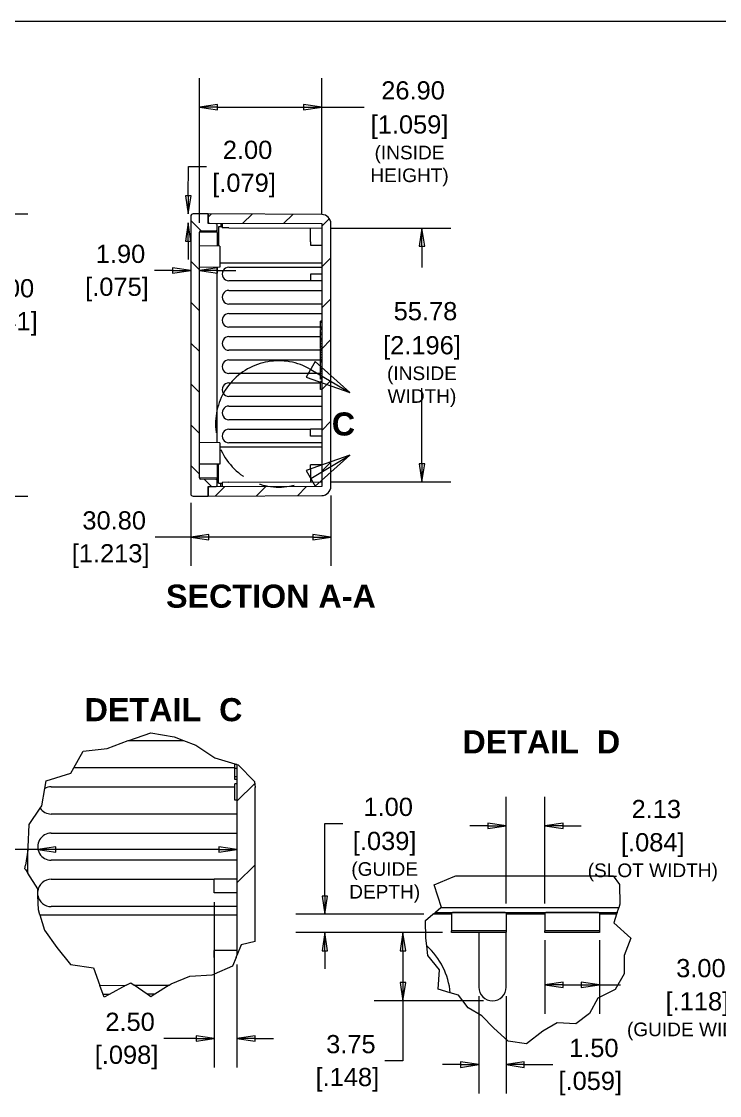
# Model space of a CAD drawing. Header units: millimetres. Extents: x 18 to 539, y 14 to 413.
# Drawn here: x 212.7 to 366.1, y 177.4 to 413.5 of the extents above; entities that cross this region are included whole.
import ezdxf

# ---------------------------------------------------------------- set-up
doc = ezdxf.new("R2010")
doc.units = ezdxf.units.MM
doc.header["$LTSCALE"] = 2
doc.linetypes.add('DOUBLE_DASH_CHAIN', pattern=[1.2403, 0.6614, -0.0827, 0.1654, -0.0827, 0.1654, -0.0827])
doc.layers.get('0').update_dxf_attribs({"lineweight": 25})
for name, color, linetype, lineweight in [('Break Line (ANSI)', 7, 'Continuous', 9), ('Detail Boundary (ANSI)', 7, 'DOUBLE_DASH_CHAIN', 9), ('Dimension (ANSI)', 7, 'Continuous', 9), ('Hatch (ANSI)', 7, 'Continuous', 9), ('Sketch Geometry (ANSI)', 7, 'Continuous', 9), ('Symbol (ANSI)', 7, 'Continuous', 9), ('Visible (ANSI)', 7, 'Continuous', 9), ('Visible Narrow (ANSI)', 7, 'Continuous', 9)]:
    doc.layers.add(name, color=color, linetype=linetype, lineweight=lineweight)
doc.styles.add('Label Text (ANSI)', font='arialbd.ttf')
doc.styles.add('Note Text (ANSI)', font='arial.ttf')
doc.styles.add('Text Style20', font='arial.ttf')
doc.dimstyles.new('Default - mm (ANSI)', dxfattribs={"dimscale": 2, "dimtxt": 2, "dimasz": 2, "dimexe": 3.175, "dimexo": 1, "dimgap": 0.8, "dimtad": 0, "dimtih": 1, "dimtoh": 1, "dimrnd": 1e-08, "dimzin": 4, "dimdsep": 46, "dimtxsty": 'Note Text (ANSI)', "dimblk": 'Filled-1', "dimcen": 0.09, "dimdle": 10, "dimclrd": 256, "dimclre": 256, "dimclrt": 256, "dimadec": 1, "dimazin": 0, "dimtfac": 1.524, "dimtofl": 0, "dimtmove": 0, "dimatfit": 3, "dimfxl": 0, "dimtolj": 1, "dimtzin": 0, "dimlwd": -1, "dimlwe": -1, "dimarcsym": 0})

# ---------------------------------------------------------------- blocks, each defined once
blk = doc.blocks.new('Title Blocks HAMMOND')
at = {"layer": 'Sketch Geometry (ANSI)'}
blk.add_line((270, 206.73), (9.35, 206.73), dxfattribs=at)
at = {"layer": 'Symbol (ANSI)'}
for tag, p, height, style in [('<TITLE>_001', (227.57, 16.35), 5, 'Text Style20'), ('REV:_DD.MM.YYYY_001', (248.64, 6.92), 2, 'Note Text (ANSI)')]:
    blk.add_attdef(tag, p, '', height=height, dxfattribs=dict(at, style=style))
blk = doc.blocks.new('Filled-1')
at = {"color": 0}
for p, q in [((0, 0), (-1, 0.15)), ((-1, 0.15), (-1, -0.15)), ((-1, 0), (0, 0)), ((-1, -0.15), (0, 0))]:
    blk.add_line(p, q, dxfattribs=at)
at = {"color": 0, "flags": 128}
blk.add_lwpolyline([(-1, -0.15), (0, 0), (-1, 0.15), (-1, -0.15)], dxfattribs=at)
at = {"color": 0}
blk.add_solid([(-1, -0.15), (0, 0), (-1, 0.15), (-1, -0.15)], dxfattribs=at)
blk = doc.blocks.new('*D15')
at = {"layer": 'Defpoints', "color": 0, "transparency": 16777216}
for p in [(158.5, 371.17), (158.5, 309.17), (207.71, 309.17)]:
    blk.add_point(p, dxfattribs=at)
at = {"layer": 'Dimension (ANSI)', "transparency": 16777216}
for p, q in [((160.5, 371.17), (214.06, 371.17)), ((207.71, 367.17), (207.71, 358.98)), ((207.71, 313.17), (207.71, 343.37)), ((160.5, 309.17), (214.06, 309.17))]:
    blk.add_line(p, q, dxfattribs=at)
at = {"layer": 'Dimension (ANSI)', "transparency": 16777216, "xscale": 4, "yscale": 4, "zscale": 4}
for p, rotation in [((207.71, 371.17), 90), ((207.71, 309.17), 270)]:
    blk.add_blockref('Filled-1', p, dxfattribs=dict(at, rotation=rotation))
at = {"layer": 'Dimension (ANSI)', "transparency": 16777216, "char_height": 4, "attachment_point": 5, "style": 'Note Text (ANSI)'}
for s, insert in [('\\A1; 62.00', (207.71, 354.82)), ('\\A1;[2.441]', (207.71, 347.01))]:
    blk.add_mtext(s, dxfattribs=dict(at, insert=insert))
blk = doc.blocks.new('*D17')
at = {"layer": 'Defpoints', "color": 0, "transparency": 16777216}
for p in [(249.9, 309.67), (280.7, 311.28), (280.7, 300.15)]:
    blk.add_point(p, dxfattribs=at)
at = {"layer": 'Dimension (ANSI)', "transparency": 16777216}
for p, q in [((280.7, 309.28), (280.7, 293.8)), ((249.9, 307.67), (249.9, 293.8)), ((249.9, 300.15), (242.06, 300.15)), ((276.7, 300.15), (253.9, 300.15))]:
    blk.add_line(p, q, dxfattribs=at)
at = {"layer": 'Dimension (ANSI)', "transparency": 16777216, "xscale": 4, "yscale": 4, "zscale": 4, "rotation": 180}
blk.add_blockref('Filled-1', (249.9, 300.15), dxfattribs=at)
at = {"layer": 'Dimension (ANSI)', "transparency": 16777216, "xscale": 4, "yscale": 4, "zscale": 4}
blk.add_blockref('Filled-1', (280.7, 300.15), dxfattribs=at)
at = {"layer": 'Dimension (ANSI)', "transparency": 16777216, "char_height": 4, "attachment_point": 5, "style": 'Note Text (ANSI)'}
for s, insert in [('\\A1; 30.80', (232.29, 303.79)), ('\\A1;[1.213]', (232.29, 295.99))]:
    blk.add_mtext(s, dxfattribs=dict(at, insert=insert))
blk = doc.blocks.new('*D18')
at = {"layer": 'Defpoints', "color": 0, "transparency": 16777216}
for p in [(278.7, 368.06), (278.7, 312.28), (300.72, 312.28)]:
    blk.add_point(p, dxfattribs=at)
at = {"layer": 'Dimension (ANSI)', "transparency": 16777216}
for p, q in [((280.7, 368.06), (307.07, 368.06)), ((300.72, 364.06), (300.72, 359.38)), ((300.72, 316.28), (300.72, 332.9)), ((280.7, 312.28), (307.07, 312.28))]:
    blk.add_line(p, q, dxfattribs=at)
at = {"layer": 'Dimension (ANSI)', "transparency": 16777216, "xscale": 4, "yscale": 4, "zscale": 4}
for p, rotation in [((300.72, 368.06), 90), ((300.72, 312.28), 270)]:
    blk.add_blockref('Filled-1', p, dxfattribs=dict(at, rotation=rotation))
at = {"layer": 'Dimension (ANSI)', "transparency": 16777216, "char_height": 4, "attachment_point": 5, "style": 'Note Text (ANSI)'}
for s, insert in [('\\A1; 55.78', (300.72, 349.78)), ('\\A1;[2.196]{\\P\\fArial|b0|i0;\\H3.0000;(INSIDE \\PWIDTH)}', (300.72, 336.54))]:
    blk.add_mtext(s, dxfattribs=dict(at, insert=insert))
blk = doc.blocks.new('*D19')
at = {"layer": 'Defpoints', "color": 0, "transparency": 16777216}
for p in [(278.7, 394.66), (278.7, 369.06), (251.8, 367.19)]:
    blk.add_point(p, dxfattribs=at)
at = {"layer": 'Dimension (ANSI)', "transparency": 16777216}
for p, q in [((251.8, 369.19), (251.8, 401.01)), ((278.7, 371.06), (278.7, 401.01)), ((255.8, 394.66), (274.7, 394.66)), ((278.7, 394.66), (288.02, 394.66))]:
    blk.add_line(p, q, dxfattribs=at)
at = {"layer": 'Dimension (ANSI)', "transparency": 16777216, "xscale": 4, "yscale": 4, "zscale": 4, "rotation": 180}
blk.add_blockref('Filled-1', (251.8, 394.66), dxfattribs=at)
at = {"layer": 'Dimension (ANSI)', "transparency": 16777216, "xscale": 4, "yscale": 4, "zscale": 4}
blk.add_blockref('Filled-1', (278.7, 394.66), dxfattribs=at)
at = {"layer": 'Dimension (ANSI)', "transparency": 16777216, "char_height": 4, "attachment_point": 5, "style": 'Note Text (ANSI)'}
for s, insert in [('\\A1; 26.90', (297.99, 398.31)), ('\\A1;[1.059]{\\P\\fArial|b0|i0;\\H3.0000;(INSIDE\\PHEIGHT)}', (297.99, 385.06))]:
    blk.add_mtext(s, dxfattribs=dict(at, insert=insert))
blk = doc.blocks.new('2dDetail0')
at = {"layer": 'Detail Boundary (ANSI)', "linetype": 'Continuous'}
for p, q in [((138.63, 169.36), (137.62, 167.64)), ((142.44, 165.97), (138.63, 169.36)), ((137.62, 167.64), (142.44, 165.97)), ((138.13, 168.5), (142.44, 165.97)), ((142.44, 159.06), (137.62, 157.39)), ((138.13, 156.53), (142.44, 159.06)), ((138.63, 155.67), (142.44, 159.06)), ((137.62, 157.39), (138.63, 155.67))]:
    blk.add_line(p, q, dxfattribs=at)
at = {"layer": 'Detail Boundary (ANSI)', "linetype": 'Continuous', "flags": 128}
for points in [[(137.62, 167.64), (142.44, 165.97), (138.63, 169.36), (137.62, 167.64)], [(138.63, 155.67), (142.44, 159.06), (137.62, 157.39), (138.63, 155.67)]]:
    blk.add_lwpolyline(points, dxfattribs=at)
at = {"layer": 'Detail Boundary (ANSI)', "ltscale": 11.758625}
blk.add_arc((134.61, 162.51), 6.94, 59.6088, 300.3912, dxfattribs=at)
at = {"layer": 'Detail Boundary (ANSI)'}
for points in [[(137.62, 167.64), (142.44, 165.97), (138.63, 169.36), (137.62, 167.64)], [(138.63, 155.67), (142.44, 159.06), (137.62, 157.39), (138.63, 155.67)]]:
    blk.add_solid(points, dxfattribs=at)
at = {"layer": 'Detail Boundary (ANSI)', "insert": (140.45, 161.2), "char_height": 2.54, "attachment_point": 7, "style": 'Label Text (ANSI)'}
blk.add_mtext('C', dxfattribs=at)
blk = doc.blocks.new('*D25')
at = {"layer": 'Defpoints', "color": 0, "transparency": 16777216}
for p in [(216.25, 232.1), (260.06, 231.49), (260.06, 208.18)]:
    blk.add_point(p, dxfattribs=at)
at = {"layer": 'Dimension (ANSI)', "transparency": 16777216}
for p, q in [((216.25, 231.49), (210.72, 231.49)), ((256.06, 231.49), (220.25, 231.49))]:
    blk.add_line(p, q, dxfattribs=at)
at = {"layer": 'Dimension (ANSI)', "transparency": 16777216, "xscale": 4, "yscale": 4, "zscale": 4, "rotation": 180}
blk.add_blockref('Filled-1', (216.25, 231.49), dxfattribs=at)
at = {"layer": 'Dimension (ANSI)', "transparency": 16777216, "xscale": 4, "yscale": 4, "zscale": 4}
blk.add_blockref('Filled-1', (260.06, 231.49), dxfattribs=at)
at = {"layer": 'Dimension (ANSI)', "transparency": 16777216, "char_height": 4, "attachment_point": 5, "style": 'Note Text (ANSI)'}
for s, insert in [('\\A1; 21.90', (200.75, 235.13)), ('\\A1;[.862]{\\P\\fArial|b0|i0;\\H3.0000;(GUIDE\\PHEIGHT)}', (200.75, 221.89))]:
    blk.add_mtext(s, dxfattribs=dict(at, insert=insert))
blk = doc.blocks.new('*D26')
at = {"layer": 'Defpoints', "color": 0, "transparency": 16777216}
for p in [(255.06, 221.93), (260.06, 208.18), (260.06, 189.93)]:
    blk.add_point(p, dxfattribs=at)
at = {"layer": 'Dimension (ANSI)', "transparency": 16777216}
for p, q in [((255.06, 219.93), (255.06, 183.58)), ((260.06, 206.18), (260.06, 183.58)), ((251.06, 189.93), (243.99, 189.93)), ((264.06, 189.93), (268.06, 189.93))]:
    blk.add_line(p, q, dxfattribs=at)
at = {"layer": 'Dimension (ANSI)', "transparency": 16777216, "xscale": 4, "yscale": 4, "zscale": 4}
blk.add_blockref('Filled-1', (255.06, 189.93), dxfattribs=at)
at = {"layer": 'Dimension (ANSI)', "transparency": 16777216, "xscale": 4, "yscale": 4, "zscale": 4, "rotation": 180}
blk.add_blockref('Filled-1', (260.06, 189.93), dxfattribs=at)
at = {"layer": 'Dimension (ANSI)', "transparency": 16777216, "char_height": 4, "attachment_point": 5, "style": 'Note Text (ANSI)'}
for s, insert in [('\\A1; 2.50', (235.78, 193.58)), ('\\A1;[.098]', (235.78, 185.77))]:
    blk.add_mtext(s, dxfattribs=dict(at, insert=insert))
blk = doc.blocks.new('*D33')
at = {"layer": 'Defpoints', "color": 0, "transparency": 16777216}
for p in [(313.22, 201.24), (319.22, 201.24), (319.22, 184.2)]:
    blk.add_point(p, dxfattribs=at)
at = {"layer": 'Dimension (ANSI)', "transparency": 16777216}
for p, q in [((313.22, 199.24), (313.22, 177.85)), ((319.22, 199.24), (319.22, 177.85)), ((309.22, 184.2), (305.22, 184.2)), ((323.22, 184.2), (329.5, 184.2))]:
    blk.add_line(p, q, dxfattribs=at)
at = {"layer": 'Dimension (ANSI)', "transparency": 16777216, "xscale": 4, "yscale": 4, "zscale": 4}
blk.add_blockref('Filled-1', (313.22, 184.2), dxfattribs=at)
at = {"layer": 'Dimension (ANSI)', "transparency": 16777216, "xscale": 4, "yscale": 4, "zscale": 4, "rotation": 180}
blk.add_blockref('Filled-1', (319.22, 184.2), dxfattribs=at)
at = {"layer": 'Dimension (ANSI)', "transparency": 16777216, "char_height": 4, "attachment_point": 5, "style": 'Note Text (ANSI)'}
for s, insert in [('\\A1; 1.50', (337.72, 187.84)), ('\\A1;[.059]', (337.72, 180.03))]:
    blk.add_mtext(s, dxfattribs=dict(at, insert=insert))
blk = doc.blocks.new('*D34')
at = {"layer": 'Defpoints', "color": 0, "transparency": 16777216}
for p in [(327.74, 236.7), (319.22, 217.59), (327.74, 217.59)]:
    blk.add_point(p, dxfattribs=at)
at = {"layer": 'Dimension (ANSI)', "transparency": 16777216}
for p, q in [((319.22, 219.59), (319.22, 243.05)), ((327.74, 219.59), (327.74, 243.05)), ((315.22, 236.7), (311.22, 236.7)), ((331.74, 236.7), (335.74, 236.7))]:
    blk.add_line(p, q, dxfattribs=at)
at = {"layer": 'Dimension (ANSI)', "transparency": 16777216, "xscale": 4, "yscale": 4, "zscale": 4}
blk.add_blockref('Filled-1', (319.22, 236.7), dxfattribs=at)
at = {"layer": 'Dimension (ANSI)', "transparency": 16777216, "xscale": 4, "yscale": 4, "zscale": 4, "rotation": 180}
blk.add_blockref('Filled-1', (327.74, 236.7), dxfattribs=at)
at = {"layer": 'Dimension (ANSI)', "transparency": 16777216, "char_height": 4, "attachment_point": 5, "style": 'Note Text (ANSI)'}
for s, insert in [('\\A1; 2.13', (351.46, 240.35)), ('\\A1;[.084]{\\P\\fArial|b0|i0;\\H3.0000;(SLOT WIDTH)}', (351.46, 229.79))]:
    blk.add_mtext(s, dxfattribs=dict(at, insert=insert))
blk = doc.blocks.new('*D35')
at = {"layer": 'Defpoints', "color": 0, "transparency": 16777216}
for p in [(327.74, 213.59), (339.74, 213.59), (339.74, 201.74)]:
    blk.add_point(p, dxfattribs=at)
at = {"layer": 'Dimension (ANSI)', "transparency": 16777216}
for p, q in [((327.74, 211.59), (327.74, 195.39)), ((339.74, 211.59), (339.74, 195.39)), ((331.74, 201.74), (335.74, 201.74)), ((339.74, 201.74), (344.38, 201.74))]:
    blk.add_line(p, q, dxfattribs=at)
at = {"layer": 'Dimension (ANSI)', "transparency": 16777216, "xscale": 4, "yscale": 4, "zscale": 4, "rotation": 180}
blk.add_blockref('Filled-1', (327.74, 201.74), dxfattribs=at)
at = {"layer": 'Dimension (ANSI)', "transparency": 16777216, "xscale": 4, "yscale": 4, "zscale": 4}
blk.add_blockref('Filled-1', (339.74, 201.74), dxfattribs=at)
at = {"layer": 'Dimension (ANSI)', "transparency": 16777216, "char_height": 4, "attachment_point": 5, "style": 'Note Text (ANSI)'}
for s, insert in [('\\A1; 3.00', (361.26, 205.38)), ('\\A1;[.118]{\\P\\fArial|b0|i0;\\H3.0000;(GUIDE WIDTH)}', (361.26, 194.83))]:
    blk.add_mtext(s, dxfattribs=dict(at, insert=insert))
blk = doc.blocks.new('*D36')
at = {"layer": 'Defpoints', "color": 0, "transparency": 16777216}
for p in [(279.36, 217.24), (303.13, 217.24), (307.22, 213.24)]:
    blk.add_point(p, dxfattribs=at)
at = {"layer": 'Dimension (ANSI)', "transparency": 16777216}
for p, q in [((279.36, 221.24), (279.36, 237.18)), ((279.36, 237.18), (283.36, 237.18)), ((301.13, 217.24), (273.01, 217.24)), ((305.22, 213.24), (273.01, 213.24)), ((279.36, 209.24), (279.36, 205.24))]:
    blk.add_line(p, q, dxfattribs=at)
at = {"layer": 'Dimension (ANSI)', "transparency": 16777216, "xscale": 4, "yscale": 4, "zscale": 4}
for p, rotation in [((279.36, 217.24), 270), ((279.36, 213.24), 90)]:
    blk.add_blockref('Filled-1', p, dxfattribs=dict(at, rotation=rotation))
at = {"layer": 'Dimension (ANSI)', "transparency": 16777216, "char_height": 4, "attachment_point": 5, "style": 'Note Text (ANSI)'}
for s, insert in [('\\A1; 1.00', (292.52, 240.83)), ('\\A1;[.039]{\\P\\fArial|b0|i0;\\H3.0000;(GUIDE \\PDEPTH)}', (292.52, 227.58))]:
    blk.add_mtext(s, dxfattribs=dict(at, insert=insert))
blk = doc.blocks.new('*D37')
at = {"layer": 'Defpoints', "color": 0, "transparency": 16777216}
for p in [(296.54, 213.24), (307.22, 213.24), (316.22, 198.24)]:
    blk.add_point(p, dxfattribs=at)
at = {"layer": 'Dimension (ANSI)', "transparency": 16777216}
for p, q in [((305.22, 213.24), (290.19, 213.24)), ((296.54, 209.24), (296.54, 202.24)), ((314.22, 198.24), (290.19, 198.24)), ((296.54, 198.24), (296.54, 185.03)), ((296.54, 185.03), (292.54, 185.03))]:
    blk.add_line(p, q, dxfattribs=at)
at = {"layer": 'Dimension (ANSI)', "transparency": 16777216, "xscale": 4, "yscale": 4, "zscale": 4}
for p, rotation in [((296.54, 213.24), 90), ((296.54, 198.24), 270)]:
    blk.add_blockref('Filled-1', p, dxfattribs=dict(at, rotation=rotation))
at = {"layer": 'Dimension (ANSI)', "transparency": 16777216, "char_height": 4, "attachment_point": 5, "style": 'Note Text (ANSI)'}
for s, insert in [('\\A1; 3.75', (284.32, 188.68)), ('\\A1;[.148]', (284.32, 180.87))]:
    blk.add_mtext(s, dxfattribs=dict(at, insert=insert))
blk = doc.blocks.new('*D38')
at = {"layer": 'Defpoints', "color": 0, "transparency": 16777216}
for p in [(251.8, 367.19), (249.9, 364), (249.9, 358.73)]:
    blk.add_point(p, dxfattribs=at)
at = {"layer": 'Dimension (ANSI)', "transparency": 16777216}
for p, q in [((245.9, 358.73), (241.9, 358.73)), ((255.8, 358.73), (259.8, 358.73))]:
    blk.add_line(p, q, dxfattribs=at)
at = {"layer": 'Dimension (ANSI)', "transparency": 16777216, "xscale": 4, "yscale": 4, "zscale": 4}
blk.add_blockref('Filled-1', (249.9, 358.73), dxfattribs=at)
at = {"layer": 'Dimension (ANSI)', "transparency": 16777216, "xscale": 4, "yscale": 4, "zscale": 4, "rotation": 180}
blk.add_blockref('Filled-1', (251.8, 358.73), dxfattribs=at)
at = {"layer": 'Dimension (ANSI)', "transparency": 16777216, "char_height": 4, "attachment_point": 5, "style": 'Note Text (ANSI)'}
for s, insert in [('\\A1; 1.90', (233.68, 362.38)), ('\\A1;[.075]', (233.68, 354.57))]:
    blk.add_mtext(s, dxfattribs=dict(at, insert=insert))
blk = doc.blocks.new('*D39')
at = {"layer": 'Defpoints', "color": 0, "transparency": 16777216}
for p in [(249.34, 371.19), (264.04, 371.12), (253.95, 369.17)]:
    blk.add_point(p, dxfattribs=at)
at = {"layer": 'Dimension (ANSI)', "transparency": 16777216}
for p, q in [((249.36, 375.19), (249.39, 381.59)), ((249.39, 381.59), (253.39, 381.59)), ((249.32, 365.19), (249.3, 361.19))]:
    blk.add_line(p, q, dxfattribs=at)
at = {"layer": 'Dimension (ANSI)', "transparency": 16777216, "xscale": 4, "yscale": 4, "zscale": 4}
for p, rotation in [((249.34, 371.19), 269.7499999999999), ((249.33, 369.19), 89.74999999999996)]:
    blk.add_blockref('Filled-1', p, dxfattribs=dict(at, rotation=rotation))
at = {"layer": 'Dimension (ANSI)', "transparency": 16777216, "char_height": 4, "attachment_point": 5, "style": 'Note Text (ANSI)'}
for s, insert in [('\\A1; 2.00', (261.61, 385.24)), ('\\A1;[.079]', (261.61, 377.43))]:
    blk.add_mtext(s, dxfattribs=dict(at, insert=insert))

msp = doc.modelspace()

# ---------------------------------------------------------------- hatches: boundary and pattern name
at = {"layer": 'Hatch (ANSI)'}
h = msp.add_hatch(dxfattribs=at)
h.set_pattern_fill('ANSI31', color=256, scale=50.8, angle=90.00021, style=0)
h.set_pattern_definition([(135.0002, (0, 0), (-4.49011, -4.490145), [])])
edge = h.paths.add_edge_path()
edge.add_line((253.6979, 371.1679), (250.3979, 371.1679))
edge.add_ellipse((250.3979, 370.6679), major_axis=(-0.5, 0), ratio=1, start_angle=270, end_angle=360)
edge.add_line((249.8979, 370.6679), (249.8979, 309.6679))
edge.add_ellipse((250.3979, 309.6679), major_axis=(0, -0.5), ratio=1, start_angle=270, end_angle=360)
edge.add_line((250.3979, 309.1679), (253.6979, 309.1679))
edge.add_line((253.6979, 309.1679), (253.6979, 310.9191))
edge.add_line((253.6979, 310.9191), (253.6979, 311.2679))
edge.add_line((253.6979, 311.2679), (255.4522, 311.2986))
edge.add_ellipse((255.4479, 311.5485), major_axis=(0.25, 0.0044), ratio=1, start_angle=270, end_angle=359)
edge.add_line((255.6979, 311.5485), (255.6979, 312.5874))
edge.add_ellipse((255.4479, 312.5874), major_axis=(0, 0.25), ratio=1, start_angle=270, end_angle=359)
edge.add_line((255.4522, 312.8373), (252.0435, 312.8968))
edge.add_ellipse((252.0479, 313.1468), major_axis=(-0.25, 0.0044), ratio=1, start_angle=1, end_angle=90, ccw=False)
edge.add_line((251.7979, 313.1468), (251.7979, 367.1891))
edge.add_ellipse((252.0479, 367.1891), major_axis=(0, 0.25), ratio=1, start_angle=1, end_angle=90, ccw=False)
edge.add_line((252.0435, 367.4391), (255.4522, 367.4986))
edge.add_ellipse((255.4479, 367.7485), major_axis=(0.25, 0.0044), ratio=1, start_angle=270, end_angle=359)
edge.add_line((255.6979, 367.7485), (255.6979, 368.7874))
edge.add_ellipse((255.4479, 368.7874), major_axis=(0, 0.25), ratio=1, start_angle=270, end_angle=359)
edge.add_line((255.4522, 369.0373), (253.6979, 369.0679))
edge.add_line((253.6979, 369.0679), (253.6979, 369.4168))
edge.add_line((253.6979, 369.4168), (253.6979, 371.1679))
h = msp.add_hatch(dxfattribs=at)
h.set_pattern_fill('ANSI31', color=256, scale=50.8, style=0)
h.set_pattern_definition([(45, (0, 0), (-4.49013, 4.49013), [])])
edge = h.paths.add_edge_path()
edge.add_ellipse((278.6979, 369.0588), major_axis=(0, 2), ratio=1, start_angle=270, end_angle=359.75)
edge.add_line((278.7066, 371.0588), (253.6979, 371.1679))
edge.add_line((253.6979, 371.1679), (253.6979, 369.4168))
edge.add_ellipse((253.9479, 369.4168), major_axis=(0, -0.25), ratio=1, start_angle=270, end_angle=359.75)
edge.add_line((253.9468, 369.1668), (278.6979, 369.0588))
edge.add_line((278.6979, 369.0588), (278.6979, 311.277))
edge.add_line((278.6979, 311.277), (253.9468, 311.169))
edge.add_ellipse((253.9479, 310.9191), major_axis=(-0.25, -0.0011), ratio=1, start_angle=270, end_angle=359.75)
edge.add_line((253.6979, 310.9191), (253.6979, 309.1679))
edge.add_line((253.6979, 309.1679), (278.7066, 309.2771))
edge.add_ellipse((278.6979, 311.277), major_axis=(2, 0.0087), ratio=1, start_angle=270, end_angle=359.75)
edge.add_line((280.6979, 311.277), (280.6979, 369.0588))
h = msp.add_hatch(dxfattribs=at)
h.set_pattern_fill('ANSI31', color=256, scale=101.6, style=0)
h.set_pattern_definition([(45, (0, 0), (-8.98026, 8.98026), [])])
h.paths.add_polyline_path([(230.8303, 198.9939), (230.6097, 199.6224), (231.9993, 199.6285)])
h.paths.add_polyline_path([(263.9377, 246.4048), (264.0568, 245.0886), (264.0568, 211.2801), (261.0105, 210.5631), (260.0568, 208.1827), (260.0568, 250.1783), (260.2908, 250.1064)])
h.paths.add_polyline_path([(241.1169, 199.1207), (240.3298, 199.6648), (241.985, 199.672)])

# ---------------------------------------------------------------- linework, layer by layer
at = {"layer": 'Break Line (ANSI)'}
for p, q in [((231.5112, 253.6472), (236.1532, 255.406)), ((236.1532, 255.406), (236.269, 255.447)), ((236.269, 255.447), (241.1169, 257.1619)), ((241.1169, 257.1619), (246.2234, 256.2163)), ((246.2234, 256.2163), (248.302, 255.447)), ((248.302, 255.447), (251.0125, 254.4438)), ((224.1894, 249.447), (226.2138, 253.0687)), ((226.2138, 253.0687), (231.5112, 253.6472)), ((251.0125, 254.4438), (255.2107, 251.6672)), ((255.2107, 251.6672), (259.5568, 250.3319)), ((259.5568, 250.3319), (260.0568, 250.1783)), ((218.0967, 246.5721), (223.5125, 248.2359)), ((223.5125, 248.2359), (224.1894, 249.447)), ((260.0568, 250.1783), (260.2908, 250.1064)), ((260.2908, 250.1064), (263.9377, 246.4048)), ((217.8039, 244.9051), (218.0967, 246.5721)), ((263.9377, 246.4048), (264.0568, 245.0886)), ((217.1359, 241.1013), (217.8039, 244.9051)), ((216.7808, 240.5688), (217.1359, 241.1013)), ((214.3902, 236.9836), (216.7808, 240.5688)), ((214.1581, 232.0094), (214.3902, 236.9836)), ((214.0568, 231.3293), (214.1581, 232.0094)), ((214.0568, 231.3293), (213.5656, 228.0302)), ((213.4502, 227.2559), (213.5656, 228.0302)), ((213.5656, 227.0755), (213.4502, 227.2559)), ((213.5656, 227.0755), (214.0568, 226.307)), ((216.2528, 222.8717), (214.0568, 226.307)), ((303.38, 223.7), (307.6102, 225.4671)), ((307.6102, 225.4671), (308.1539, 225.6741)), ((342.7772, 225.6741), (344.1139, 223.7634)), ((216.2706, 222.3001), (216.2528, 222.8717)), ((216.2992, 221.3811), (216.2706, 222.3001)), ((305.0194, 218.7691), (303.38, 223.7)), ((344.1139, 223.7634), (344.2115, 219.4413)), ((216.3963, 218.2583), (216.2992, 221.3811)), ((216.7304, 217.1327), (216.3963, 218.2583)), ((301.4656, 215.8919), (303.1278, 217.2377)), ((303.1278, 217.2377), (303.6614, 217.6697)), ((304.8965, 218.6697), (303.6614, 217.6697)), ((304.8965, 218.6697), (305.0194, 218.7691)), ((343.5023, 217.2377), (342.8979, 215.3593)), ((343.6414, 217.6697), (343.5023, 217.2377)), ((343.6414, 217.6697), (343.9632, 218.6697)), ((344.2115, 219.4413), (343.9632, 218.6697)), ((216.7304, 217.1327), (217.7329, 213.7551)), ((301.566, 211.9728), (301.4656, 215.8919)), ((342.8979, 215.3593), (346.6685, 211.9728)), ((217.7329, 213.7551), (220.4959, 209.9528)), ((261.0105, 210.5631), (260.0568, 208.1827)), ((264.0568, 211.2801), (261.0105, 210.5631)), ((301.76, 210.3363), (301.566, 211.9728)), ((302.0189, 208.1512), (301.76, 210.3363)), ((346.6685, 211.9728), (345.1473, 208.1897)), ((220.4959, 209.9528), (223.4359, 206.1846)), ((259.8838, 207.7509), (259.1081, 205.8147)), ((259.8838, 207.7509), (260.0568, 208.1827)), ((304.5664, 205.0117), (302.0189, 208.1512)), ((345.1473, 208.1897), (345.1869, 204.1493)), ((223.4359, 206.1846), (228.5501, 205.4896)), ((228.5501, 205.4896), (229.9087, 201.6194)), ((259.1081, 205.8147), (255.0568, 204.0932)), ((245.5783, 201.9541), (249.7063, 203.6565)), ((249.7063, 203.6565), (254.6015, 203.8998)), ((254.6015, 203.8998), (255.0568, 204.0932)), ((304.2869, 200.7693), (304.5664, 205.0117)), ((345.1869, 204.1493), (343.2188, 200.699)), ((230.6097, 199.6224), (229.9087, 201.6194)), ((235.7133, 201.6447), (231.9993, 199.6285)), ((235.7133, 201.6447), (236.6949, 202.1776)), ((236.6949, 202.1776), (237.4547, 201.6523)), ((240.3298, 199.6648), (237.4547, 201.6523)), ((245.1559, 201.6859), (241.985, 199.672)), ((245.1559, 201.6859), (245.5783, 201.9541)), ((306.9509, 199.9878), (304.2869, 200.7693)), ((343.2188, 200.699), (339.3572, 198.8282)), ((230.8303, 198.9939), (230.6097, 199.6224)), ((231.9993, 199.6285), (230.8303, 198.9939)), ((241.1169, 199.1207), (240.3298, 199.6648)), ((241.985, 199.672), (241.1169, 199.1207)), ((308.7722, 199.4536), (306.9509, 199.9878)), ((310.8457, 196.6632), (308.7722, 199.4536)), ((339.3572, 198.8282), (337.5628, 195.4423)), ((313.8494, 194.9249), (310.8457, 196.6632)), ((316.5118, 192.2454), (313.8494, 194.9249)), ((337.5628, 195.4423), (334.5518, 193.1632)), ((319.7035, 189.3524), (316.5118, 192.2454)), ((327.2958, 191.5351), (323.692, 188.7696)), ((330.4518, 193.4005), (327.2958, 191.5351)), ((334.5518, 193.1632), (330.4518, 193.4005)), ((323.692, 188.7696), (319.7035, 189.3524))]:
    msp.add_line(p, q, dxfattribs=at)
at = {"layer": 'Visible (ANSI)'}
for p, q in [((249.8979, 370.6679), (249.8979, 309.6679)), ((253.6979, 371.1679), (250.3979, 371.1679)), ((278.7066, 371.0588), (253.6979, 371.1679)), ((253.6979, 371.1679), (253.6979, 369.4168)), ((253.6979, 369.0679), (253.6979, 371.1679)), ((255.4522, 369.0373), (253.6979, 369.0679)), ((253.9468, 369.1668), (278.6979, 369.0588)), ((255.6979, 367.7485), (255.6979, 368.7874)), ((255.9979, 368.3679), (255.9979, 364.1313)), ((256.7944, 368.3679), (255.9979, 368.3679)), ((256.4979, 369.1557), (256.4979, 368.3679)), ((256.7978, 369.1544), (256.7935, 368.1544)), ((278.6979, 369.0588), (278.6979, 311.277)), ((280.6979, 311.277), (280.6979, 369.0588)), ((251.7979, 313.1468), (251.7979, 367.1891)), ((255.6979, 367.133), (251.7982, 367.2011)), ((252.0435, 367.4391), (255.4522, 367.4986)), ((255.6979, 367.133), (255.6979, 367.7485)), ((255.6979, 367.133), (255.6979, 364.1339)), ((258.2935, 368.1479), (256.7935, 368.1544)), ((258.2935, 368.1479), (278.6979, 368.0588)), ((276.1979, 365.0588), (276.1979, 368.0697)), ((256.2979, 364.1287), (251.7979, 364.1679)), ((255.6979, 365.8229), (255.9979, 365.8229)), ((256.2979, 364.1287), (256.2979, 359.4572)), ((276.1979, 365.0588), (276.1979, 364.3088)), ((276.1979, 364.3088), (278.6979, 364.3088)), ((256.2979, 359.4572), (251.7979, 359.4179)), ((255.6979, 320.8839), (255.6979, 359.452)), ((278.6979, 360.3679), (256.2979, 360.3679)), ((258.2935, 359.4679), (278.6979, 359.4679)), ((276.1979, 356.4679), (258.2935, 356.4679)), ((276.1979, 357.9679), (276.1979, 356.4679)), ((278.6979, 357.9679), (276.1979, 357.9679)), ((278.6979, 356.4679), (276.1979, 356.4679)), ((258.2935, 354.3822), (278.6979, 354.3822)), ((278.6979, 351.3822), (258.2935, 351.3822)), ((258.2935, 349.2965), (278.6979, 349.2965)), ((278.4479, 347.3317), (278.4479, 347.6374)), ((278.6979, 347.6374), (278.4479, 347.6374)), ((278.4479, 346.273), (278.4479, 347.3317)), ((278.6979, 347.3317), (278.4479, 347.3317)), ((278.4479, 346.2965), (258.2935, 346.2965)), ((278.4479, 345.9673), (278.4479, 346.273)), ((278.6979, 346.273), (278.4479, 346.273)), ((278.6979, 345.9673), (278.4479, 345.9673)), ((278.4479, 344.9739), (278.4479, 345.7493)), ((278.6979, 345.7493), (278.4479, 345.7493)), ((278.4479, 344.5974), (278.4479, 344.9739)), ((278.6979, 344.9739), (278.4479, 344.9739)), ((258.2935, 344.2108), (278.4479, 344.2108)), ((278.4479, 343.822), (278.4479, 344.5974)), ((278.6979, 344.5974), (278.4479, 344.5974)), ((278.6979, 343.822), (278.4479, 343.822)), ((278.4479, 343.604), (278.4479, 343.822)), ((278.4479, 343.1865), (278.4479, 343.604)), ((278.6979, 343.604), (278.4479, 343.604)), ((278.4479, 342.6124), (278.4479, 343.1865)), ((278.6979, 343.1865), (278.4479, 343.1865)), ((278.4479, 342.057), (278.4479, 342.6124)), ((278.6979, 342.6124), (278.4479, 342.6124)), ((278.4479, 341.2108), (258.2935, 341.2108)), ((278.4479, 341.632), (278.4479, 342.057)), ((278.6979, 342.057), (278.4479, 342.057)), ((278.6979, 341.632), (278.4479, 341.632)), ((278.4479, 341.2732), (278.4479, 341.4894)), ((278.6979, 341.4894), (278.4479, 341.4894)), ((278.4479, 341.166), (278.4479, 341.2732)), ((278.6979, 341.2732), (278.4479, 341.2732)), ((278.4479, 340.7485), (278.4479, 341.166)), ((278.6979, 341.166), (278.4479, 341.166)), ((278.4479, 340.1745), (278.4479, 340.7485)), ((278.6979, 340.7485), (278.4479, 340.7485)), ((278.4479, 339.619), (278.4479, 340.1745)), ((278.6979, 340.1745), (278.4479, 340.1745)), ((258.2935, 339.1251), (278.4479, 339.1251)), ((278.4479, 339.1941), (278.4479, 339.619)), ((278.6979, 339.619), (278.4479, 339.619)), ((278.6979, 339.1941), (278.4479, 339.1941)), ((278.4479, 339.044), (278.4479, 339.1941)), ((278.4479, 338.8586), (278.4479, 339.044)), ((278.6979, 339.044), (278.4479, 339.044)), ((278.4479, 338.5827), (278.4479, 338.8586)), ((278.6979, 338.8586), (278.4479, 338.8586)), ((278.4479, 337.8428), (278.4479, 338.5827)), ((278.6979, 338.5827), (278.4479, 338.5827)), ((278.4479, 337.101), (278.4479, 337.8428)), ((278.4479, 336.1251), (258.2935, 336.1251)), ((278.4479, 336.8251), (278.4479, 337.101)), ((278.6979, 337.101), (278.4479, 337.101)), ((278.4479, 336.4896), (278.4479, 336.8251)), ((278.6979, 336.8251), (278.4479, 336.8251)), ((278.4479, 336.0553), (278.4479, 336.4896)), ((278.6979, 336.4896), (278.4479, 336.4896)), ((278.4479, 335.129), (278.4479, 336.0553)), ((278.6979, 336.0553), (278.4479, 336.0553)), ((258.2935, 334.0394), (278.4479, 334.0394)), ((278.4479, 334.8438), (278.4479, 335.129)), ((278.6979, 335.129), (278.4479, 335.129)), ((278.6979, 334.8438), (278.4479, 334.8438)), ((278.4479, 333.8541), (278.4479, 334.3779)), ((278.6979, 334.3779), (278.4479, 334.3779)), ((278.4479, 333.0303), (278.4479, 333.8541)), ((278.4479, 332.5643), (278.4479, 333.0303)), ((278.6979, 331.0394), (258.2935, 331.0394)), ((278.6979, 332.5643), (278.4479, 332.5643)), ((258.2935, 328.9537), (278.6979, 328.9537)), ((278.6979, 325.9537), (258.2935, 325.9537)), ((258.2935, 323.868), (276.1979, 323.868)), ((276.1979, 322.368), (276.1979, 323.868)), ((278.6979, 323.868), (276.1979, 323.868)), ((278.6979, 322.368), (276.1979, 322.368)), ((256.2979, 320.8787), (251.7979, 320.9179)), ((256.2979, 320.8787), (256.2979, 316.2072)), ((256.2979, 319.9679), (278.6979, 319.9679)), ((278.6979, 320.868), (258.2935, 320.868)), ((256.2979, 316.2072), (251.7979, 316.1679)), ((255.6979, 316.202), (255.6979, 313.2029)), ((255.6979, 314.5129), (255.9979, 314.5129)), ((255.9979, 311.9679), (255.9979, 316.2046)), ((276.1979, 315.277), (276.1979, 316.027)), ((278.6979, 316.027), (276.1979, 316.027)), ((276.1979, 315.277), (276.1979, 312.2661)), ((255.6979, 313.2029), (251.7982, 313.1348)), ((255.4522, 312.8373), (252.0435, 312.8968)), ((255.6979, 312.5874), (255.6979, 313.2029)), ((255.6979, 311.5485), (255.6979, 312.5874)), ((255.9979, 311.9679), (256.7944, 311.9679)), ((256.4979, 311.1802), (256.4979, 311.9679)), ((258.2935, 312.188), (256.7935, 312.1815)), ((256.7935, 312.1815), (256.7978, 311.1815)), ((258.2935, 312.188), (278.6979, 312.2771)), ((253.6979, 311.2679), (255.4522, 311.2986)), ((253.6979, 309.1679), (253.6979, 311.2679)), ((253.6979, 310.9191), (253.6979, 309.1679)), ((253.6979, 309.1679), (278.7066, 309.2771)), ((278.6979, 311.277), (253.9468, 311.169)), ((250.3979, 309.1679), (253.6979, 309.1679)), ((236.269, 255.447), (248.302, 255.447)), ((259.5568, 250.176), (259.5568, 250.3319)), ((259.5568, 249.447), (224.1894, 249.447)), ((259.5568, 249.3075), (259.5568, 250.176)), ((260.0568, 250.176), (259.5568, 250.176)), ((259.5568, 247.4548), (259.5568, 249.3075)), ((260.0568, 249.3075), (259.5568, 249.3075)), ((260.0568, 250.1783), (260.0568, 208.1827)), ((259.5568, 246.8845), (259.5568, 247.4548)), ((260.0568, 247.4548), (259.5568, 247.4548)), ((260.0568, 246.8845), (259.5568, 246.8845)), ((259.5568, 244.9051), (259.5568, 245.9525)), ((260.0568, 245.9525), (259.5568, 245.9525)), ((219.248, 245.2756), (259.5568, 245.2756)), ((259.5568, 243.2574), (259.5568, 244.9051)), ((259.5568, 242.3255), (259.5568, 243.2574)), ((264.0568, 211.2801), (264.0568, 245.0886)), ((260.0568, 242.3255), (259.5568, 242.3255)), ((260.0568, 239.2756), (219.248, 239.2756)), ((219.248, 235.1041), (260.0568, 235.1041)), ((214.0568, 226.307), (214.0568, 231.3293)), ((260.0568, 229.1041), (219.248, 229.1041)), ((219.248, 224.9327), (255.0568, 224.9327)), ((255.0568, 221.9327), (255.0568, 224.9327)), ((260.0568, 224.9327), (255.0568, 224.9327)), ((308.1539, 225.6741), (342.7772, 225.6741)), ((260.0568, 221.9327), (255.0568, 221.9327)), ((260.0568, 218.9327), (219.248, 218.9327)), ((307.2228, 217.2377), (303.1278, 217.2377)), ((307.2228, 217.5937), (307.2228, 213.5938)), ((319.2228, 217.5937), (319.2228, 213.5938)), ((327.7404, 217.2377), (319.2228, 217.2377)), ((327.7404, 217.5937), (327.7404, 213.5938)), ((339.7404, 217.5937), (339.7404, 213.5938)), ((343.5023, 217.2377), (339.7404, 217.2377)), ((216.7304, 217.1327), (260.0568, 217.1327)), ((307.2228, 213.2377), (307.2228, 213.5938)), ((313.2228, 213.2377), (307.2228, 213.2377)), ((313.2228, 213.2813), (313.2228, 201.2377)), ((313.2228, 213.2813), (319.2228, 213.2813)), ((319.2228, 213.5938), (319.2228, 213.2813)), ((319.2228, 201.2377), (319.2228, 213.2813)), ((327.7404, 213.2377), (327.7404, 213.5938)), ((339.7404, 213.2377), (327.7404, 213.2377)), ((339.7404, 213.5938), (339.7404, 213.2377)), ((255.0568, 207.7509), (255.0568, 209.2509)), ((260.0568, 209.2509), (255.0568, 209.2509)), ((255.0568, 207.7509), (255.0568, 204.0932)), ((229.9087, 201.6194), (235.7133, 201.6447)), ((237.4547, 201.6523), (245.1559, 201.6859)), ((231.9993, 199.6285), (230.6097, 199.6224)), ((241.985, 199.672), (240.3298, 199.6648))]:
    msp.add_line(p, q, dxfattribs=at)
for centre, radius, start, end in [((250.3979, 370.6679), 0.5, 90, 180), ((278.6979, 369.0588), 2, 0, 89.75), ((253.9479, 369.4168), 0.25, 180, 269.75), ((255.4479, 368.7874), 0.25, 0, 89), ((252.0479, 367.1891), 0.25, 91, 180), ((255.4479, 367.7485), 0.25, 271, 0), ((252.0479, 313.1468), 0.25, 180, 269), ((255.4479, 312.5874), 0.25, 0, 89), ((250.3979, 309.6679), 0.5, 180, 270), ((253.9479, 310.9191), 0.25, 90.25, 180), ((255.4479, 311.5485), 0.25, 271, 0), ((278.6979, 311.277), 2, 270.25, 0), ((291.0227, 198.4741), 16, 5.428697, 47.849704), ((316.2228, 201.2377), 3, 180, 0)]:
    msp.add_arc(centre, radius, start, end, dxfattribs=at)
for centre, major_axis, ratio, start_param, end_param in [((258.2935, 357.9679), (0, -1.5), 0.99999048, 3.14159265, 6.28318531), ((258.2935, 352.8822), (0, -1.5), 0.99999048, 3.14159265, 6.28318531), ((258.2935, 347.7965), (0, -1.5), 0.99999048, 3.14159265, 6.28318531), ((258.2935, 342.7108), (0, -1.5), 0.99999048, 3.14159265, 6.28318531), ((258.2935, 337.6251), (0, -1.5), 0.99999048, 3.14159265, 6.28318531), ((258.2935, 332.5394), (0, -1.5), 0.99999048, 3.14159265, 6.28318531), ((258.2935, 327.4537), (0, -1.5), 0.99999048, 3.14159265, 6.28318531), ((258.2935, 322.368), (0, -1.5), 0.99999048, 3.14159265, 6.28318531), ((219.248, 242.2756), (0, 3), 0.99999048, 0, 0.50222286), ((219.248, 242.2756), (0, -3), 0.99999048, 5.31756589, 6.28318531), ((219.248, 232.1041), (0, -3), 0.99999048, 3.14159265, 6.28318531), ((219.248, 221.9327), (0, 3), 0.99999048, 0, 1.44804349), ((219.248, 221.9327), (0, -3), 0.99999048, 4.89732658, 6.28318531), ((313.2228, 217.5937), (-6, 0), 0.00436331, 3.14159265, 6.28318531), ((333.7404, 217.5937), (-6, 0), 0.00436331, 3.14159265, 6.28318531), ((313.2228, 213.5938), (-6, 0), 0.00436331, 3.14159265, 6.28318531), ((333.7404, 213.5938), (-6, 0), 0.00436331, 3.14159265, 6.28318531)]:
    msp.add_ellipse(centre, major_axis=major_axis, ratio=ratio, start_param=start_param, end_param=end_param, dxfattribs=at)
at = {"layer": 'Visible Narrow (ANSI)'}
for p, q in [((303.6614, 217.6697), (343.6414, 217.6697)), ((343.9632, 218.6697), (304.8965, 218.6697))]:
    msp.add_line(p, q, dxfattribs=at)

# ---------------------------------------------------------------- block references
at = {"xscale": 2, "yscale": 2, "zscale": 2}
msp.add_blockref('Title Blocks HAMMOND', (-0.4977, 0.025), dxfattribs=at)
at = {"layer": 'Detail Boundary (ANSI)', "xscale": 2, "yscale": 2, "zscale": 2}
msp.add_blockref('2dDetail0', (0, 0), dxfattribs=at)

# ---------------------------------------------------------------- texts
at = {"layer": 'Symbol (ANSI)', "char_height": 5.08, "attachment_point": 7, "style": 'Label Text (ANSI)'}
for s, insert in [('SECTION A-A', (244.4555, 284.5568)), ('DETAIL  C', (226.5659, 259.6059)), ('DETAIL  D', (309.606, 252.6034))]:
    msp.add_mtext(s, dxfattribs=dict(at, insert=insert))

# ---------------------------------------------------------------- dimensions: what is measured, and where the dimension line sits
at = {"layer": 'Dimension (ANSI)'}
for base, p1, p2, angle, text, override, picture, middle in [((278.6979, 394.6634), (251.7979, 367.1891), (278.6979, 369.0588), 180, ' <>\\X[1.059]{\\P\\fArial|b0|i0;\\H3.0000;(INSIDE\\PHEIGHT)}', {"dimgap": 0.8, "dimtih": 0, "dimtoh": 0, "dimdec": 2, "dimpost": '\\X', "dimtol": 0, "dimlim": 0, "dimtp": 0, "dimtm": 0, "dimtdec": 2, "dimatfit": 2}, '*D19', (297.9871, 394.6634)), ((249.3429, 371.1869), (253.9468, 369.1668), (264.0443, 371.1228), 269.75, ' <>\\X[.079]', {"dimgap": 0.8, "dimdec": 2, "dimpost": '\\X', "dimse1": 1, "dimse2": 1, "dimtol": 0, "dimlim": 0, "dimtp": 0, "dimtm": 0, "dimtdec": 2, "dimatfit": 1}, '*D39', (261.6077, 381.5934)), ((207.7092, 309.1679), (158.4956, 371.1679), (158.4956, 309.1679), 90, ' <>\\X[2.441]', {"dimgap": 0.8, "dimdec": 2, "dimpost": '\\X', "dimtol": 0, "dimlim": 0, "dimtp": 0, "dimtm": 0, "dimtdec": 2, "dimatfit": 1}, '*D15', (207.7092, 351.173)), ((249.8979, 358.7338), (251.7979, 367.1891), (249.8979, 363.9961), 180, ' <>\\X[.075]', {"dimgap": 0.8, "dimtih": 0, "dimtoh": 0, "dimdec": 2, "dimpost": '\\X', "dimse1": 1, "dimse2": 1, "dimtol": 0, "dimlim": 0, "dimtp": 0, "dimtm": 0, "dimtdec": 2, "dimatfit": 1}, '*D38', (233.6785, 358.7338)), ((300.7153, 312.2771), (278.6979, 368.0588), (278.6979, 312.2771), 90, ' <>\\X[2.196]{\\P\\fArial|b0|i0;\\H3.0000;(INSIDE \\PWIDTH)}', {"dimgap": 0.8, "dimdec": 2, "dimpost": '\\X', "dimtol": 0, "dimlim": 0, "dimtp": 0, "dimtm": 0, "dimtdec": 2, "dimatfit": 1}, '*D18', (300.7153, 346.1418)), ((280.6979, 300.1511), (249.8979, 309.6679), (280.6979, 311.277), 180, ' <>\\X[1.213]', {"dimgap": 0.8, "dimtih": 0, "dimtoh": 0, "dimdec": 2, "dimpost": '\\X', "dimtol": 0, "dimlim": 0, "dimtp": 0, "dimtm": 0, "dimtdec": 2, "dimatfit": 2}, '*D17', (232.2861, 300.1511)), ((279.3605, 217.2377), (307.2228, 213.2377), (303.1278, 217.2377), 90, ' <>\\X[.039]{\\P\\fArial|b0|i0;\\H3.0000;(GUIDE \\PDEPTH)}', {"dimgap": 0.8, "dimdec": 2, "dimlfac": 0.25, "dimpost": '\\X', "dimtol": 0, "dimlim": 0, "dimtp": 0, "dimtm": 0, "dimtdec": 2, "dimatfit": 1}, '*D36', (292.5229, 237.185)), ((327.7404, 236.7039), (319.2228, 217.5937), (327.7404, 217.5937), 180, ' <>\\X[.084]{\\P\\fArial|b0|i0;\\H3.0000;(SLOT WIDTH)}', {"dimgap": 0.8, "dimtih": 0, "dimtoh": 0, "dimdec": 2, "dimlfac": 0.25, "dimpost": '\\X', "dimtol": 0, "dimlim": 0, "dimtp": 0, "dimtm": 0, "dimtdec": 2, "dimatfit": 1}, '*D34', (351.4554, 236.7039)), ((260.0568, 231.4923), (216.248, 232.1041), (260.0568, 208.1827), 180, ' <>\\X[.862]{\\P\\fArial|b0|i0;\\H3.0000;(GUIDE\\PHEIGHT)}', {"dimgap": 0.8, "dimtih": 0, "dimtoh": 0, "dimdec": 2, "dimlfac": 0.5, "dimpost": '\\X', "dimse1": 1, "dimse2": 1, "dimtol": 0, "dimlim": 0, "dimtp": 0, "dimtm": 0, "dimtdec": 2, "dimatfit": 2}, '*D25', (200.7513, 231.4923)), ((260.0568, 189.9327), (255.0568, 221.9327), (260.0568, 208.1827), 180, ' <>\\X[.098]', {"dimgap": 0.8, "dimtih": 0, "dimtoh": 0, "dimdec": 2, "dimlfac": 0.5, "dimpost": '\\X', "dimtol": 0, "dimlim": 0, "dimtp": 0, "dimtm": 0, "dimtdec": 2, "dimatfit": 1}, '*D26', (235.7751, 189.9327)), ((296.5438, 213.2377), (316.2228, 198.2377), (307.2228, 213.2377), 90, ' <>\\X[.148]', {"dimgap": 0.8, "dimdec": 2, "dimlfac": 0.25, "dimpost": '\\X', "dimtol": 0, "dimlim": 0, "dimtp": 0, "dimtm": 0, "dimtdec": 2, "dimatfit": 2}, '*D37', (284.3244, 185.0322)), ((339.7404, 201.7383), (327.7404, 213.5938), (339.7404, 213.5938), 180, ' <>\\X[.118]{\\P\\fArial|b0|i0;\\H3.0000;(GUIDE WIDTH)}', {"dimgap": 0.8, "dimtih": 0, "dimtoh": 0, "dimdec": 2, "dimlfac": 0.25, "dimpost": '\\X', "dimtol": 0, "dimlim": 0, "dimtp": 0, "dimtm": 0, "dimtdec": 2, "dimatfit": 2}, '*D35', (361.262, 201.7383)), ((319.2228, 184.1971), (313.2228, 201.2377), (319.2228, 201.2377), 180, ' <>\\X[.059]', {"dimgap": 0.8, "dimtih": 0, "dimtoh": 0, "dimdec": 2, "dimlfac": 0.25, "dimpost": '\\X', "dimtol": 0, "dimlim": 0, "dimtp": 0, "dimtm": 0, "dimtdec": 2, "dimatfit": 1}, '*D33', (337.7237, 184.1971))]:
    dim = msp.add_linear_dim(base=base, p1=p1, p2=p2, angle=angle, text=text, dimstyle='Default - mm (ANSI)', override=override, dxfattribs=at)
    dim.commit()
    dim.dimension.update_dxf_attribs({"geometry": picture, "text_midpoint": middle, "dimtype": 160})

doc.saveas('drawing.dxf')
